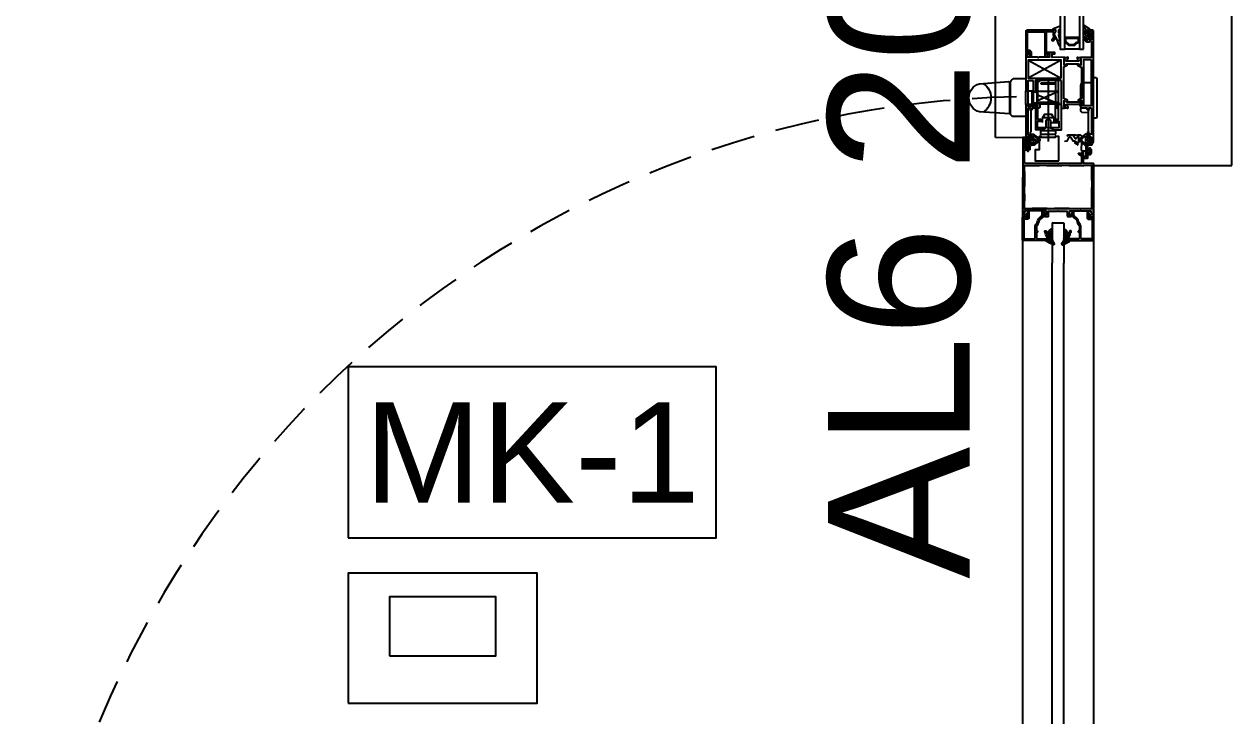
# Model space of a CAD drawing. Header units: inches. Extents: x 21 to 32698, y 13 to 3712.
# Drawn here: x 5664.6 to 5766.8, y 1693.4 to 1752 of the extents above; entities that cross this region are included whole.
import ezdxf
from ezdxf.enums import TextEntityAlignment as Align

# ---------------------------------------------------------------- set-up
doc = ezdxf.new("R2010")
doc.units = ezdxf.units.IN
doc.header["$MEASUREMENT"] = 0
doc.linetypes.add('( Hidden )', pattern=[0.375, 0.25, -0.125])
doc.linetypes.add('DASHED2', pattern=[0.375, 0.25, -0.125])
doc.layers.add('MEK-ELK-ETIKET', color=7, linetype='Continuous')
doc.layers.add('MEK-ELK-KLIMA', color=150, linetype='Continuous')
for name, color, linetype, lineweight in [('Z_MİM_-KM-DOOR', 8, 'Continuous', 25), ('Z_MİM_-KM-DOOR-FRAM', 8, 'Continuous', 25), ('Z_MİM_-KM-GLAZ', 8, 'Continuous', 25), ('Z_MİM_-KM-GLAZ-CWMG-1', 8, 'Continuous', 25), ('Z_MİM_-KM-GLAZ-IDEN', 8, 'Continuous', 25), ('Z_MİM_-KM-Gor-05', 8, 'Continuous', 25), ('Z_MİM_doğrama camı', 8, 'Continuous', 25), ('Z_MİM_KÖŞE TAKOZU', 8, 'Continuous', 25), ('Z_MİM_olculendırme', 8, 'Continuous', 25), ('Z_MİM_profiller', 8, 'Continuous', 25)]:
    doc.layers.add(name, color=color, linetype=linetype, lineweight=lineweight)
doc.styles.add('MEK_ELK', font='arial.ttf')
doc.styles.add('STYLE1', font='arial.ttf', dxfattribs={"height": 1})
pattern_1 = [(45, (-287.98492, -398.26825), (-0.1122532, 0.1122532), []), (135, (-287.98492, -398.26825), (-0.1122532, -0.1122532), [])]

# ---------------------------------------------------------------- blocks, each defined once
blk = doc.blocks.new('A$Cdf840522')
h = blk.add_hatch()
h.set_pattern_fill('ANSI37', color=256, scale=0.05)
h.set_pattern_definition(pattern_1)
edge = h.paths.add_edge_path(flags=16)
edge.add_arc((79.67, 17.24), 0.025, 180, 270, ccw=False)
edge.add_line((79.64, 17.24), (79.64, 17.34))
edge.add_arc((79.67, 17.34), 0.025, 90, 180, ccw=False)
edge.add_line((79.67, 17.36), (79.85, 17.36))
edge.add_arc((79.85, 17.34), 0.025, 0, 90, ccw=False)
edge.add_line((79.87, 17.34), (79.87, 17.24))
edge.add_arc((79.85, 17.24), 0.025, 270, 360, ccw=False)
edge.add_line((79.85, 17.21), (79.67, 17.21))
edge = h.paths.add_edge_path()
edge.add_arc((79.47, 17.24), 0.035, 270, 360)
edge.add_line((79.51, 17.24), (79.51, 17.32))
edge.add_arc((79.49, 17.32), 0.015, 0, 42.1692)
edge.add_line((79.5, 17.33), (79.46, 17.38))
edge.add_arc((79.49, 17.4), 0.04, 117.0437, 223.6131, ccw=False)
edge.add_line((79.47, 17.44), (79.56, 17.48))
edge.add_arc((79.64, 17.33), 0.175, 90, 117.0437, ccw=False)
edge.add_line((79.64, 17.5), (79.87, 17.5))
edge.add_arc((79.87, 17.33), 0.175, 62.9563, 90, ccw=False)
edge.add_line((79.95, 17.48), (80.04, 17.44))
edge.add_arc((80.02, 17.4), 0.04, -43.6131, 62.9563, ccw=False)
edge.add_line((80.05, 17.38), (80.01, 17.33))
edge.add_arc((80.02, 17.32), 0.015, 137.8308, 180)
edge.add_line((80.01, 17.32), (80.01, 17.24))
edge.add_arc((80.04, 17.24), 0.035, 180, 270)
edge.add_line((80.04, 17.21), (80.32, 17.21))
edge.add_arc((80.32, 17.17), 0.04, 0, 90, ccw=False)
edge.add_line((80.36, 17.17), (80.36, 17.02))
edge.add_arc((80.31, 17.02), 0.05, 319.9652, 360, ccw=False)
edge.add_line((80.35, 16.99), (79.98, 16.46))
edge.add_arc((79.95, 16.48), 0.04, 146.9957, 319.9652, ccw=False)
edge.add_line((79.91, 16.51), (80.23, 17.01))
edge.add_arc((80.18, 17.04), 0.06, 326.9957, 506.1456)
edge.add_line((80.13, 17.08), (79.29, 17.08))
edge.add_arc((79.29, 17.12), 0.04, 180, 270, ccw=False)
edge.add_line((79.25, 17.12), (79.25, 17.17))
edge.add_arc((79.29, 17.17), 0.04, 90, 180, ccw=False)
edge.add_line((79.29, 17.21), (79.47, 17.21))
h = blk.add_hatch()
h.set_pattern_fill('ANSI37', color=256, scale=0.05)
h.set_pattern_definition(pattern_1)
edge = h.paths.add_edge_path()
edge.add_arc((72.04, 14.93), 0.622, 32.3089, 106.5549, ccw=False)
edge.add_arc((72.53, 15.24), 0.04, -111.4879, 32.3089, ccw=False)
edge.add_arc((72.06, 14.04), 1.25, 68.5121, 128.2661)
edge.add_arc((71.25, 15.06), 0.05, 159.1181, 308.2661, ccw=False)
edge.add_arc((75.14, 13.58), 4.21, 149.8684, 159.1181, ccw=False)
edge.add_arc((71.53, 15.67), 0.04, 0, 149.8684, ccw=False)
edge.add_line((71.57, 15.67), (71.57, 15.53))
edge.add_arc((71.6, 15.53), 0.03, 180, 270)
edge.add_line((71.6, 15.5), (71.75, 15.5))
edge.add_arc((71.75, 15.65), 0.15, 270, 284.8427)
edge.add_line((71.79, 15.5), (71.86, 15.52))
h = blk.add_hatch()
h.set_pattern_fill('ANSI37', color=256, scale=0.05)
h.set_pattern_definition(pattern_1)
edge = h.paths.add_edge_path()
edge.add_arc((72.04, 14.49), 0.622, 253.4451, 327.6911)
edge.add_arc((72.53, 14.18), 0.04, 327.6911, 471.4879)
edge.add_arc((72.06, 15.38), 1.25, 231.7339, 291.4879, ccw=False)
edge.add_arc((71.25, 14.36), 0.05, 51.7339, 200.8819)
edge.add_arc((75.14, 15.84), 4.21, 200.8819, 210.1316)
edge.add_arc((71.53, 13.75), 0.04, 210.1316, 360)
edge.add_line((71.57, 13.75), (71.57, 13.89))
edge.add_arc((71.6, 13.89), 0.03, 90, 180, ccw=False)
edge.add_line((71.6, 13.92), (71.75, 13.92))
edge.add_arc((71.75, 13.77), 0.15, 75.1573, 90, ccw=False)
edge.add_line((71.79, 13.91), (71.86, 13.89))
h = blk.add_hatch()
h.set_pattern_fill('ANSI37', color=256, scale=0.05)
h.set_pattern_definition(pattern_1)
edge = h.paths.add_edge_path(flags=16)
edge.add_arc((79.2, 12.18), 0.025, 0, 90, ccw=False)
edge.add_line((79.23, 12.18), (79.23, 12.08))
edge.add_arc((79.2, 12.08), 0.025, 270, 360, ccw=False)
edge.add_line((79.2, 12.05), (79.02, 12.05))
edge.add_arc((79.02, 12.08), 0.025, 180, 270, ccw=False)
edge.add_line((79, 12.08), (79, 12.18))
edge.add_arc((79.02, 12.18), 0.025, 90, 180, ccw=False)
edge.add_line((79.02, 12.2), (79.2, 12.2))
edge = h.paths.add_edge_path()
edge.add_arc((79.4, 12.17), 0.035, 90, 180)
edge.add_line((79.36, 12.17), (79.36, 12.09))
edge.add_arc((79.38, 12.09), 0.015, 180, 222.1692)
edge.add_line((79.37, 12.08), (79.41, 12.04))
edge.add_arc((79.38, 12.01), 0.04, -62.9563, 43.6131, ccw=False)
edge.add_line((79.39, 11.98), (79.31, 11.93))
edge.add_arc((79.23, 12.09), 0.175, 270, 297.0437, ccw=False)
edge.add_line((79.23, 11.91), (79, 11.91))
edge.add_arc((79, 12.09), 0.175, 242.9563, 270, ccw=False)
edge.add_line((78.92, 11.93), (78.83, 11.98))
edge.add_arc((78.85, 12.01), 0.04, 136.3869, 242.9563, ccw=False)
edge.add_line((78.82, 12.04), (78.86, 12.08))
edge.add_arc((78.85, 12.09), 0.015, 317.8308, 360)
edge.add_line((78.86, 12.09), (78.86, 12.17))
edge.add_arc((78.83, 12.17), 0.035, 0, 90)
edge.add_line((78.83, 12.21), (78.55, 12.21))
edge.add_arc((78.55, 12.25), 0.04, 180, 270, ccw=False)
edge.add_line((78.51, 12.25), (78.51, 12.39))
edge.add_arc((78.56, 12.39), 0.05, 139.9652, 180, ccw=False)
edge.add_line((78.52, 12.43), (78.89, 12.96))
edge.add_arc((78.92, 12.93), 0.04, -33.0043, 139.9652, ccw=False)
edge.add_line((78.96, 12.91), (78.64, 12.41))
edge.add_arc((78.69, 12.37), 0.06, 146.9957, 326.1456)
edge.add_line((78.74, 12.34), (79.58, 12.34))
edge.add_arc((79.58, 12.3), 0.04, 0, 90, ccw=False)
edge.add_line((79.62, 12.3), (79.62, 12.25))
edge.add_arc((79.58, 12.25), 0.04, 270, 360, ccw=False)
edge.add_line((79.58, 12.21), (79.4, 12.21))
at = {"layer": 'Z_MİM_profiller', "ltscale": 0.5}
h = blk.add_hatch(color=256, dxfattribs=at)
edge = h.paths.add_edge_path()
edge.add_line((72.38, 16.5), (72.38, 16.46))
edge.add_arc((72.35, 16.46), 0.03, 270, 360, ccw=False)
edge.add_line((72.35, 16.43), (72.31, 16.43))
edge.add_arc((72.31, 16.46), 0.03, 180, 270, ccw=False)
edge.add_line((72.28, 16.46), (72.28, 16.48))
edge.add_arc((72.23, 16.48), 0.05, 0, 90)
edge.add_line((72.23, 16.53), (71.8, 16.53))
edge.add_arc((71.8, 16.43), 0.1, 90, 180)
edge.add_line((71.7, 16.43), (71.7, 15.68))
edge.add_arc((71.75, 15.68), 0.05, 180, 270)
edge.add_line((71.75, 15.63), (71.8, 15.63))
edge.add_arc((71.8, 15.7), 0.07, 270, 299.0791)
edge.add_arc((72.38, 14.66), 1.12, 96.4908, 119.0791, ccw=False)
edge.add_arc((72.25, 15.8), 0.03, 276.3438, 357.1032)
edge.add_arc((72.31, 15.8), 0.03, 90, 177.1033, ccw=False)
edge.add_line((72.31, 15.83), (72.35, 15.83))
edge.add_arc((72.35, 15.8), 0.03, 0, 90, ccw=False)
edge.add_line((72.38, 15.8), (72.38, 15.71))
edge.add_arc((72.33, 15.71), 0.05, 272.7294, 360, ccw=False)
edge.add_arc((72.38, 14.66), 1, 92.7294, 118.955)
edge.add_arc((71.8, 15.71), 0.2, 270, 298.955, ccw=False)
edge.add_line((71.8, 15.51), (71.61, 15.51))
edge.add_arc((71.61, 15.54), 0.03, 180, 270, ccw=False)
edge.add_line((71.58, 15.54), (71.58, 17.68))
edge.add_arc((71.61, 17.68), 0.03, 90, 180, ccw=False)
edge.add_line((71.61, 17.71), (73.53, 17.71))
edge.add_arc((73.53, 17.68), 0.03, 0, 90, ccw=False)
edge.add_line((73.56, 17.68), (73.56, 17.62))
edge.add_arc((73.53, 17.62), 0.03, 270, 360, ccw=False)
edge.add_line((73.53, 17.59), (73.51, 17.59))
edge.add_line((73.51, 17.59), (73.51, 17.29))
edge.add_line((73.51, 17.29), (73.78, 17.29))
edge.add_line((73.78, 17.29), (73.8, 17.32))
edge.add_arc((73.83, 17.31), 0.03, 60, 150, ccw=False)
edge.add_line((73.84, 17.33), (74.01, 17.24))
edge.add_arc((74, 17.2), 0.0361, -90, 60, ccw=False)
edge.add_line((74, 17.17), (73.49, 17.17))
edge.add_arc((73.49, 17.27), 0.1, 180, 270, ccw=False)
edge.add_line((73.39, 17.27), (73.39, 17.54))
edge.add_arc((73.34, 17.54), 0.05, 0, 90)
edge.add_line((73.34, 17.59), (71.75, 17.59))
edge.add_arc((71.75, 17.54), 0.05, 90, 180)
edge.add_line((71.7, 17.54), (71.7, 16.75))
edge.add_arc((71.8, 16.75), 0.1, 180, 270)
edge.add_line((71.8, 16.65), (72.72, 16.65))
edge.add_arc((72.72, 16.33), 0.32, 50.9416, 90, ccw=False)
edge.add_arc((73.42, 17.2), 0.8, 230.9416, 259.6787)
edge.add_arc((73.22, 16.1), 0.32, 35, 79.6787, ccw=False)
edge.add_line((73.48, 16.28), (73.59, 16.13))
edge.add_arc((73.74, 16.23), 0.18, 215, 270)
edge.add_line((73.74, 16.05), (74.02, 16.05))
edge.add_arc((74.02, 15.99), 0.0546, -60, 90, ccw=False)
edge.add_line((74.04, 15.95), (73.85, 15.83))
edge.add_arc((73.83, 15.86), 0.03, 180, 300, ccw=False)
edge.add_line((73.8, 15.86), (73.8, 15.93))
edge.add_line((73.8, 15.93), (73.74, 15.93))
edge.add_arc((73.74, 16.23), 0.3, 215, 270, ccw=False)
edge.add_line((73.49, 16.06), (73.39, 16.21))
edge.add_arc((73.23, 16.1), 0.2, 35, 79.6787)
edge.add_arc((73.43, 17.2), 0.92, 230.9416, 259.6787, ccw=False)
edge.add_arc((72.72, 16.33), 0.201, 50.9677, 91.4141)
edge.add_line((72.72, 16.53), (72.41, 16.53))
edge.add_arc((72.41, 16.5), 0.03, 90, 180)
at = {"layer": 'Z_MİM_profiller'}
h = blk.add_hatch(color=256, dxfattribs=at)
h.paths.add_polyline_path([(77.92, 11.86), (74.24, 11.87), (74.26, 17.55), (77.94, 17.54)], flags=16)
edge = h.paths.add_edge_path()
edge.add_arc((73.77, 15.85), 0.03, 279.3777, 359.795)
edge.add_line((73.8, 15.85), (73.8, 15.89))
edge.add_arc((73.77, 15.89), 0.03, 359.7836, 449.7836)
edge.add_line((73.77, 15.92), (73.75, 15.92))
edge.add_arc((73.75, 15.77), 0.15, 89.7836, 179.7836)
edge.add_line((73.6, 15.77), (73.59, 15.55))
edge.add_arc((73.62, 15.55), 0.03, 179.7836, 269.7836)
edge.add_line((73.62, 15.52), (74.03, 15.52))
edge.add_arc((74.03, 15.49), 0.03, 0.6021, 89.7836, ccw=False)
edge.add_line((74.06, 15.49), (74.06, 14.76))
edge.add_arc((74.09, 14.76), 0.03, 179.7836, 224.7836)
edge.add_line((74.07, 14.74), (74.09, 14.72))
edge.add_line((74.09, 14.72), (74.07, 14.69))
edge.add_arc((74.09, 14.67), 0.03, 134.7836, 179.7836)
edge.add_line((74.06, 14.67), (74.05, 13.94))
edge.add_arc((74.02, 13.95), 0.03, 269.7836, 358.9651, ccw=False)
edge.add_line((74.02, 13.92), (73.62, 13.92))
edge.add_arc((73.62, 13.89), 0.03, 89.7836, 179.7836)
edge.add_line((73.59, 13.89), (73.59, 13.67))
edge.add_arc((73.74, 13.67), 0.15, 179.7836, 269.7836)
edge.add_line((73.74, 13.52), (73.76, 13.52))
edge.add_arc((73.76, 13.55), 0.03, 269.7836, 359.7836)
edge.add_line((73.79, 13.55), (73.79, 13.59))
edge.add_arc((73.76, 13.59), 0.03, 359.771, 440.1922)
edge.add_arc((73.77, 13.65), 0.03, 179.7836, 260.1895, ccw=False)
edge.add_line((73.74, 13.65), (73.74, 13.74))
edge.add_arc((73.77, 13.74), 0.03, 89.7836, 179.7836, ccw=False)
edge.add_line((73.77, 13.77), (73.88, 13.77))
edge.add_arc((73.88, 13.74), 0.03, 9.3777, 89.7836, ccw=False)
edge.add_arc((73.94, 13.75), 0.03, 189.3749, 269.7848)
edge.add_line((73.94, 13.72), (74.06, 13.72))
edge.add_arc((74.06, 13.69), 0.03, -0.2278, 89.7836, ccw=False)
edge.add_line((74.09, 13.69), (74.08, 12.86))
edge.add_arc((74.11, 12.86), 0.03, 179.7836, 224.7836)
edge.add_line((74.09, 12.84), (74.11, 12.81))
edge.add_line((74.11, 12.81), (74.09, 12.79))
edge.add_arc((74.11, 12.77), 0.03, 134.7836, 179.7836)
edge.add_line((74.08, 12.77), (74.08, 11.95))
edge.add_arc((74.05, 11.95), 0.03, 269.7836, 359.7836, ccw=False)
edge.add_line((74.05, 11.92), (73.93, 11.92))
edge.add_arc((73.93, 11.89), 0.03, 89.7824, 170.1922)
edge.add_arc((73.87, 11.9), 0.03, 269.7836, 350.1895, ccw=False)
edge.add_line((73.87, 11.87), (73.76, 11.87))
edge.add_arc((73.76, 11.9), 0.03, 179.7836, 269.7836, ccw=False)
edge.add_line((73.73, 11.9), (73.73, 11.99))
edge.add_arc((73.76, 11.99), 0.03, 99.3749, 179.7848, ccw=False)
edge.add_arc((73.75, 12.05), 0.03, 279.3777, 359.795)
edge.add_line((73.78, 12.05), (73.78, 12.09))
edge.add_arc((73.75, 12.09), 0.03, 359.7836, 449.7836)
edge.add_line((73.75, 12.12), (73.73, 12.12))
edge.add_arc((73.73, 11.97), 0.15, 89.7836, 179.7836)
edge.add_line((73.58, 11.97), (73.58, 11.75))
edge.add_arc((73.61, 11.75), 0.03, 179.7836, 269.7836)
edge.add_line((73.61, 11.72), (78.08, 11.7))
edge.add_arc((78.08, 11.73), 0.025, 269.7836, 382.4035)
edge.add_line((78.1, 11.73), (78.08, 11.78))
edge.add_line((78.08, 11.78), (78.08, 12.5))
edge.add_arc((78.13, 12.5), 0.05, 89.7836, 179.7836, ccw=False)
edge.add_line((78.13, 12.55), (79.05, 12.55))
edge.add_arc((79.05, 12.58), 0.03, 269.7836, 359.7836)
edge.add_line((79.08, 12.58), (79.08, 12.68))
edge.add_arc((79.05, 12.68), 0.03, 359.7836, 449.7836)
edge.add_line((79.05, 12.71), (78.08, 12.71))
edge.add_line((78.08, 12.71), (78.09, 14.67))
edge.add_line((78.09, 14.67), (78.06, 14.7))
edge.add_line((78.06, 14.7), (78.09, 14.73))
edge.add_line((78.09, 14.73), (78.1, 17.44))
edge.add_arc((78.2, 17.44), 0.1, 89.7836, 179.7836, ccw=False)
edge.add_line((78.2, 17.54), (79.22, 17.54))
edge.add_arc((79.22, 17.51), 0.03, -0.2164, 89.7836, ccw=False)
edge.add_line((79.25, 17.51), (79.25, 17.33))
edge.add_arc((79.22, 17.33), 0.03, 269.7836, 359.7836, ccw=False)
edge.add_line((79.22, 17.3), (79.15, 17.3))
edge.add_arc((79.15, 17.27), 0.03, 89.7836, 179.7836)
edge.add_line((79.12, 17.27), (79.12, 17.25))
edge.add_arc((79.17, 17.25), 0.05, 179.7836, 269.7836)
edge.add_line((79.17, 17.2), (79.48, 17.19))
edge.add_arc((79.48, 17.26), 0.07, 269.7836, 359.7836)
edge.add_arc((79.52, 17.26), 0.03, 359.7836, 449.7836)
edge.add_line((79.52, 17.29), (79.44, 17.29))
edge.add_arc((79.44, 17.34), 0.05, 179.7836, 269.7836, ccw=False)
edge.add_line((79.39, 17.35), (79.39, 17.5))
edge.add_arc((79.44, 17.49), 0.05, 89.7836, 179.7836, ccw=False)
edge.add_line((79.44, 17.54), (80.11, 17.54))
edge.add_arc((80.11, 17.49), 0.05, -0.2164, 89.7836, ccw=False)
edge.add_line((80.16, 17.49), (80.16, 17.34))
edge.add_arc((80.11, 17.34), 0.05, 269.7836, 359.7836, ccw=False)
edge.add_line((80.11, 17.29), (80.03, 17.29))
edge.add_arc((80.03, 17.26), 0.03, 89.7836, 179.7836)
edge.add_arc((80.07, 17.26), 0.07, 179.7836, 269.7836)
edge.add_line((80.07, 17.19), (80.27, 17.19))
edge.add_arc((80.27, 17.22), 0.03, 269.7836, 359.7836)
edge.add_line((80.3, 17.22), (80.3, 17.66))
edge.add_arc((80.27, 17.66), 0.03, 359.7836, 449.7836)
edge.add_line((80.27, 17.69), (73.63, 17.72))
edge.add_arc((73.63, 17.69), 0.03, 89.7836, 179.7836)
edge.add_line((73.6, 17.69), (73.6, 17.47))
edge.add_arc((73.75, 17.47), 0.15, 179.7836, 269.7836)
edge.add_line((73.75, 17.32), (73.77, 17.32))
edge.add_arc((73.77, 17.35), 0.03, 269.7836, 359.7836)
edge.add_line((73.8, 17.35), (73.8, 17.39))
edge.add_arc((73.77, 17.39), 0.03, 359.771, 440.1922)
edge.add_arc((73.78, 17.45), 0.03, 179.7836, 260.1895, ccw=False)
edge.add_line((73.75, 17.45), (73.75, 17.54))
edge.add_arc((73.78, 17.54), 0.03, 89.7836, 179.7836, ccw=False)
edge.add_line((73.78, 17.57), (73.89, 17.57))
edge.add_arc((73.89, 17.54), 0.03, 9.3749, 89.7848, ccw=False)
edge.add_arc((73.95, 17.55), 0.03, 189.3777, 269.7836)
edge.add_line((73.95, 17.52), (74.07, 17.52))
edge.add_arc((74.07, 17.49), 0.03, -0.2164, 89.7836, ccw=False)
edge.add_line((74.1, 17.49), (74.1, 16.66))
edge.add_arc((74.13, 16.66), 0.03, 179.7836, 224.7836)
edge.add_line((74.11, 16.64), (74.13, 16.61))
edge.add_line((74.13, 16.61), (74.11, 16.59))
edge.add_arc((74.13, 16.57), 0.03, 134.7836, 179.7836)
edge.add_line((74.1, 16.57), (74.1, 15.75))
edge.add_arc((74.07, 15.75), 0.03, 269.7836, 359.795, ccw=False)
edge.add_line((74.07, 15.72), (73.94, 15.72))
edge.add_arc((73.94, 15.69), 0.03, 89.7824, 170.1922)
edge.add_arc((73.89, 15.7), 0.03, 269.7836, 350.1895, ccw=False)
edge.add_line((73.89, 15.67), (73.78, 15.67))
edge.add_arc((73.78, 15.7), 0.03, 179.7836, 269.7836, ccw=False)
edge.add_line((73.75, 15.7), (73.75, 15.79))
edge.add_arc((73.78, 15.79), 0.03, 99.3749, 179.7848, ccw=False)
at = {"layer": 'Z_MİM_profiller', "ltscale": 0.5}
h = blk.add_hatch(color=256, dxfattribs=at)
edge = h.paths.add_edge_path()
edge.add_line((72.38, 12.92), (72.38, 12.96))
edge.add_arc((72.35, 12.96), 0.03, 0, 90)
edge.add_line((72.35, 12.99), (72.31, 12.99))
edge.add_arc((72.31, 12.96), 0.03, 90, 180)
edge.add_line((72.28, 12.96), (72.28, 12.94))
edge.add_arc((72.23, 12.94), 0.05, 270, 360, ccw=False)
edge.add_line((72.23, 12.89), (71.8, 12.89))
edge.add_arc((71.8, 12.99), 0.1, 180, 270, ccw=False)
edge.add_line((71.7, 12.99), (71.7, 13.74))
edge.add_arc((71.75, 13.74), 0.05, 90, 180, ccw=False)
edge.add_line((71.75, 13.79), (71.8, 13.79))
edge.add_arc((71.8, 13.72), 0.07, 60.9209, 90, ccw=False)
edge.add_arc((72.38, 14.76), 1.12, 240.9209, 263.5092)
edge.add_arc((72.25, 13.62), 0.03, 2.8968, 83.6562, ccw=False)
edge.add_arc((72.31, 13.62), 0.03, 182.8967, 270)
edge.add_line((72.31, 13.59), (72.35, 13.59))
edge.add_arc((72.35, 13.62), 0.03, 270, 360)
edge.add_line((72.38, 13.62), (72.38, 13.71))
edge.add_arc((72.33, 13.71), 0.05, 0, 87.2706)
edge.add_arc((72.38, 14.76), 1, 241.045, 267.2706, ccw=False)
edge.add_arc((71.8, 13.71), 0.2, 61.045, 90)
edge.add_line((71.8, 13.91), (71.61, 13.91))
edge.add_arc((71.61, 13.88), 0.03, 90, 180)
edge.add_line((71.58, 13.88), (71.58, 11.74))
edge.add_arc((71.61, 11.74), 0.03, 180, 270)
edge.add_line((71.61, 11.71), (73.53, 11.71))
edge.add_arc((73.53, 11.74), 0.03, 270, 360)
edge.add_line((73.56, 11.74), (73.56, 11.8))
edge.add_arc((73.53, 11.8), 0.03, 0, 90)
edge.add_line((73.53, 11.83), (73.51, 11.83))
edge.add_line((73.51, 11.83), (73.51, 12.13))
edge.add_line((73.51, 12.13), (73.78, 12.13))
edge.add_line((73.78, 12.13), (73.8, 12.09))
edge.add_arc((73.83, 12.11), 0.03, 210, 300)
edge.add_line((73.84, 12.08), (74.01, 12.18))
edge.add_arc((74, 12.21), 0.0361, 300, 450)
edge.add_line((74, 12.25), (73.49, 12.25))
edge.add_arc((73.49, 12.15), 0.1, 90, 180)
edge.add_line((73.39, 12.15), (73.39, 11.88))
edge.add_arc((73.34, 11.88), 0.05, 270, 360, ccw=False)
edge.add_line((73.34, 11.83), (71.75, 11.83))
edge.add_arc((71.75, 11.88), 0.05, 180, 270, ccw=False)
edge.add_line((71.7, 11.88), (71.7, 12.67))
edge.add_arc((71.8, 12.67), 0.1, 90, 180, ccw=False)
edge.add_line((71.8, 12.77), (72.72, 12.77))
edge.add_arc((72.72, 13.09), 0.32, 270, 309.0584)
edge.add_arc((73.42, 12.22), 0.8, 100.3213, 129.0584, ccw=False)
edge.add_arc((73.22, 13.32), 0.32, 280.3213, 325)
edge.add_line((73.48, 13.14), (73.59, 13.29))
edge.add_arc((73.74, 13.19), 0.18, 90, 145, ccw=False)
edge.add_line((73.74, 13.37), (74.02, 13.37))
edge.add_arc((74.02, 13.42), 0.0546, 270, 420)
edge.add_line((74.04, 13.47), (73.85, 13.58))
edge.add_arc((73.83, 13.56), 0.03, 60, 180)
edge.add_line((73.8, 13.56), (73.8, 13.49))
edge.add_line((73.8, 13.49), (73.74, 13.49))
edge.add_arc((73.74, 13.19), 0.3, 90, 145)
edge.add_line((73.49, 13.36), (73.39, 13.21))
edge.add_arc((73.23, 13.32), 0.2, 280.3213, 325, ccw=False)
edge.add_arc((73.43, 12.22), 0.92, 100.3213, 129.0584)
edge.add_arc((72.72, 13.09), 0.201, 268.5859, 309.0323, ccw=False)
edge.add_line((72.72, 12.89), (72.41, 12.89))
edge.add_arc((72.41, 12.92), 0.03, 180, 270, ccw=False)
for p, q in [((75.85, 17.71), (10.98, 17.71)), ((71.61, 17.71), (14.4, 17.71)), ((78.09, 11.71), (10.98, 11.71)), ((71.61, 11.71), (14.4, 11.71))]:
    blk.add_line(p, q)
for points in [[(79.47, 17.21, 0.414214), (79.51, 17.24), (79.51, 17.32, 0.186103), (79.5, 17.33), (79.46, 17.38, -0.501687), (79.47, 17.44), (79.56, 17.48, -0.118551), (79.64, 17.5), (79.87, 17.5, -0.118551), (79.95, 17.48), (80.04, 17.44, -0.501687), (80.05, 17.38), (80.01, 17.33, 0.186103), (80.01, 17.32), (80.01, 17.24, 0.414214), (80.04, 17.21), (80.32, 17.21, -0.414214), (80.36, 17.17), (80.36, 17.02, -0.176484), (80.35, 16.99), (79.98, 16.46, -0.940455), (79.91, 16.51), (80.23, 17.01, 0.992608), (80.13, 17.08), (79.29, 17.08, -0.414214), (79.25, 17.12), (79.25, 17.17, -0.414214), (79.29, 17.21)], [(79.67, 17.21, -0.414214), (79.64, 17.24), (79.64, 17.34, -0.414214), (79.67, 17.36), (79.85, 17.36, -0.414214), (79.87, 17.34), (79.87, 17.24, -0.414214), (79.85, 17.21)], [(79.4, 12.21, 0.414214), (79.36, 12.17), (79.36, 12.09, 0.186103), (79.37, 12.08), (79.41, 12.04, -0.501687), (79.39, 11.98), (79.31, 11.93, -0.118551), (79.23, 11.91), (79, 11.91, -0.118551), (78.92, 11.93), (78.83, 11.98, -0.501687), (78.82, 12.04), (78.86, 12.08, 0.186103), (78.86, 12.09), (78.86, 12.17, 0.414214), (78.83, 12.21), (78.55, 12.21, -0.414214), (78.51, 12.25), (78.51, 12.39, -0.176484), (78.52, 12.43), (78.89, 12.96, -0.940455), (78.96, 12.91), (78.64, 12.41, 0.992608), (78.74, 12.34), (79.58, 12.34, -0.414214), (79.62, 12.3), (79.62, 12.25, -0.414214), (79.58, 12.21)], [(79.2, 12.2, -0.414214), (79.23, 12.18), (79.23, 12.08, -0.414214), (79.2, 12.05), (79.02, 12.05, -0.414214), (79, 12.08), (79, 12.18, -0.414214), (79.02, 12.2)]]:
    blk.add_lwpolyline(points, format="xyb", close=True)
for points in [[(71.86, 15.52, -0.335789), (72.57, 15.26, -0.725189), (72.52, 15.2, 0.266799), (71.28, 15.02, -0.761438), (71.21, 15.08, -0.040381), (71.5, 15.69, -0.766415), (71.57, 15.67), (71.57, 15.53, 0.414214), (71.6, 15.5), (71.75, 15.5, 0.064854), (71.79, 15.5), (71.86, 15.52)], [(71.86, 13.89, 0.335789), (72.57, 14.16, 0.725189), (72.52, 14.22, -0.266799), (71.28, 14.4, 0.761438), (71.21, 14.34, 0.040381), (71.5, 13.73, 0.766415), (71.57, 13.75), (71.57, 13.89, -0.414214), (71.6, 13.92), (71.75, 13.92, -0.064854), (71.79, 13.91), (71.86, 13.89)]]:
    blk.add_lwpolyline(points, format="xyb")
at = {"layer": 'Z_MİM_-KM-DOOR-FRAM', "linetype": '( Hidden )', "ltscale": 15}
blk.add_arc((-2.12, 16.5, 0), 85.87, 1.1523, 86.0971, dxfattribs=at)
at = {"layer": 'Z_MİM_-KM-GLAZ'}
for points in [[(87.77, 14.14), (136.2, 14.14), (136.2, 14.52), (87.77, 14.52)], [(87.76, 12.55), (136.2, 12.55), (136.2, 12.9), (87.76, 12.9)]]:
    blk.add_lwpolyline(points, close=True, dxfattribs=at)
at = {"layer": 'Z_MİM_-KM-GLAZ-CWMG-1'}
for points in [[(84.99, 18.82), (82.29, 18.82), (82.45, 21.36, -0.748461), (84.84, 21.36), (85.04, 18.9), (84.99, 18.82)], [(84.87, 21.04, -0.5426), (82.43, 21.04)], [(82.06, 17.43), (82.06, 18.46, -0.315984), (82.24, 18.72), (85.02, 18.72, -0.264071), (85.27, 18.44), (85.27, 17.43)], [(83.08, 17.43), (79.91, 17.43, 0.23965), (79.63, 17.23), (79.63, 16.95), (79.86, 16.95), (79.91, 17), (79.91, 17.06), (79.73, 17.06), (79.73, 17.19), (79.8, 17.19), (79.84, 17.3), (80.37, 17.3), (80.37, 17.18), (80.43, 17.18), (80.43, 17.07), (80.29, 17.07), (80.29, 16.93), (80.56, 16.93), (80.58, 16.81), (80.16, 16.26), (80.04, 16.26), (79.64, 16.74), (79.64, 16.9), (79.69, 16.95)], [(80.42, 16.75), (80.13, 16.37, -0.573285), (80.08, 16.37), (79.77, 16.73, -0.422658), (79.77, 16.79), (80.39, 16.79, -0.440827), (80.42, 16.75)], [(83.1, 14.93), (83.1, 16.24), (82.82, 16.24, -0.441014), (82.82, 16.43)], [(85.1, 16.15, 0.342095), (84.88, 16.43)], [(84.8, 14.91), (84.8, 16.11, -0.837615), (84.91, 16.11), (84.91, 14.91)], [(81.83, 14.93), (83.11, 14.93), (83.11, 14.85), (82.83, 14.85, 0.592649), (82.83, 14.66)], [(88.74, 14.9), (88.11, 14.63, 0.130295), (88.05, 14.52)], [(88.77, 12.94), (88.31, 12.94, 0.239105), (88.07, 13.3), (88.07, 13.78, 0.153515), (88.32, 14.12), (88.77, 14.12), (88.77, 12.94)], [(78.83, 11.98), (78.83, 12.19, -0.183293), (78.91, 12.27), (79.14, 12.27), (79.14, 12.64, -0.312847), (79.25, 12.72), (79.88, 12.7)], [(82.56, 12.16), (82.65, 12.23), (82.78, 12.23), (82.78, 12.81), (82.58, 12.81, 0.202031), (82.42, 12.68), (82.41, 12.16)], [(84.91, 12.53, 0.397084), (84.69, 12.81), (83.57, 12.8)], [(85.36, 11.73), (85.36, 11.49, -0.468895), (85.28, 11.43), (82.01, 11.43, -0.340464), (81.92, 11.5), (81.92, 11.73)]]:
    blk.add_lwpolyline(points, format="xyb", dxfattribs=at)
for points in [[(84.65, 18.72), (84.65, 18.82)], [(86.74, 13.91), (86.74, 13.91), (86.93, 13.91), (86.98, 13.86), (87.05, 13.86), (87.09, 13.92), (87.03, 13.95), (87.03, 14.15), (87.09, 14.18), (87.07, 15.19), (87.36, 15.2), (87.36, 14.97), (87.48, 14.97), (87.48, 15.6), (87.41, 15.67), (89.25, 15.67), (89.25, 15.12), (88.99, 15.12), (88.77, 15.05), (88.54, 15.22), (88.46, 15.11), (88.74, 14.9), (89, 15.01), (89.13, 15.01), (89.28, 14.9), (89.38, 14.9), (89.38, 17.35), (89.31, 17.44), (87.59, 17.44), (87.51, 17.38), (87.51, 17.15), (87.43, 17.06), (87.37, 17.06), (87.3, 17.18), (87.13, 17.08), (87.13, 16.94), (87.47, 16.94), (87.64, 17.09), (87.64, 17.29), (89.22, 17.29), (89.22, 15.81), (87.11, 15.81), (87.11, 15.71), (87.29, 15.56), (87.35, 15.56), (87.35, 15.69), (87.39, 15.69), (87.39, 15.44), (87.08, 15.44), (87.08, 16.34), (87.02, 16.38), (87.09, 16.43), (87.09, 17.32), (87.38, 17.32), (87.38, 17.1), (87.42, 17.08), (87.49, 17.15), (87.49, 17.38), (87.45, 17.44), (84.23, 17.44), (84.23, 16.85), (84.1, 16.49), (83.24, 16.49), (83.08, 16.92), (83.08, 17.43), (84.23, 17.44)], [(80.02, 16.29), (79.25, 16.29), (79.25, 16.64), (78.32, 16.64), (78.32, 14.64)], [(80.19, 16.45), (80.01, 16.46)], [(83.17, 14.66), (83.17, 16.63), (82.77, 16.63), (82.77, 16.9), (82.66, 16.9), (82.58, 16.98), (82.58, 17.04), (82.75, 17.04), (82.75, 17.27), (80.53, 17.27), (80.53, 17.04), (80.75, 17.04), (80.81, 16.98), (82.58, 16.98)], [(80.95, 15.92), (80.95, 16.58), (83.03, 16.58), (83.11, 16.5), (83.11, 16.43)], [(83.11, 16.43), (81.84, 16.43), (81.84, 16.18), (81.63, 16.18), (81.63, 16.46), (81.13, 16.46), (81.13, 15.72), (81.73, 15.72), (81.87, 15.54), (81.72, 15.34), (81.54, 15.33)], [(85.12, 16.8), (82.91, 16.8), (82.91, 17.23), (85.11, 17.23), (85.11, 16.8)], [(84.23, 16.92), (83.08, 16.92)], [(83.93, 16.49), (83.17, 14.69)], [(85.1, 14.45), (85.1, 16.43), (83.28, 16.43), (83.28, 14.66), (85.1, 14.66)], [(84.19, 14.66), (83.36, 16.49)], [(85.1, 16.43), (85.1, 16.62), (84.14, 16.62)], [(84.19, 14.66), (84.19, 16.43)], [(86.84, 17.22), (85.32, 14.43)], [(86.84, 14.43), (85.32, 17.22)], [(78.31, 14.64), (80.36, 14.64), (80.36, 14.96), (80.28, 14.96), (80.28, 16.12), (80.36, 16.12), (80.36, 16.3), (80.18, 16.29)], [(85.2, 15.54), (79.94, 15.54)], [(80.92, 15.14), (80.85, 15.14), (80.85, 15.92), (80.97, 15.92), (81.13, 15.72)], [(82.77, 14.45), (80.92, 14.45), (80.92, 15.14), (80.99, 15.14), (81.09, 15.33), (81.14, 15.33), (81.14, 14.62), (81.54, 14.62), (81.54, 15.33), (81.14, 15.33)], [(81.09, 15.33), (81.13, 15.72)], [(81.83, 15.02), (81.89, 15.02), (82.24, 15.23), (82.24, 15.84), (81.9, 16.05), (81.55, 16.05)], [(81.95, 15.06), (81.95, 16.02)], [(81.54, 15.02), (81.83, 15.02), (81.83, 14.66), (83.1, 14.66), (83.1, 14.45)], [(81.54, 14.62), (81.65, 14.62), (81.65, 14.89), (81.83, 14.89)], [(85.1, 14.45), (82.77, 14.45), (82.77, 14.19), (82.81, 14.1), (82.81, 13.94), (82.75, 13.9), (82.81, 13.86), (82.89, 13.86), (82.93, 13.91), (83.11, 13.91)], [(83.28, 14.66), (83.1, 14.66)], [(85.1, 14.91), (83.28, 14.91)], [(88.73, 14.52), (88.64, 14.61), (88.49, 14.61), (88.49, 14.52)], [(89.09, 14.52), (88.94, 14.67), (88.76, 14.62), (88.89, 14.52)], [(89.24, 14.52), (89.11, 14.65), (89.41, 14.65), (89.51, 14.52)], [(89.71, 14.52), (89.46, 15.15), (89.38, 15.15)], [(79.63, 12.97), (79.81, 13.25), (79.99, 13.25), (79.86, 13.06), (79.86, 12.96), (80.35, 12.96), (80.35, 13.02), (80.19, 13.23), (80.44, 13.44), (80.51, 13.42), (80.51, 13.24), (80.48, 13.21), (80.48, 13.06), (80.52, 13.02), (80.52, 12.86), (80.41, 12.7), (80.32, 12.7)], [(79.99, 13.25), (79.99, 13.44), (80.33, 13.64), (80.33, 13.78), (79.98, 13.97), (79.95, 14.17)], [(80.41, 13.95), (80.51, 13.89), (80.51, 13.52), (80.44, 13.44)], [(83.05, 14.12), (83.05, 14.12), (82.91, 14.11), (82.91, 14.21), (83.01, 14.21)], [(83.29, 13.92), (83.4, 14.21), (83.01, 14.21), (83.11, 13.97), (83.11, 12.96), (83.03, 12.8)], [(83.29, 13.01), (83.29, 13.91), (83.45, 13.91), (83.6, 14.21), (86.27, 14.21), (86.41, 13.92), (86.53, 13.92)], [(88.41, 11.88), (87.06, 11.88), (87.06, 12.79), (87.03, 12.84), (87.03, 13.01), (87.09, 13.06), (87.06, 13.09), (87.03, 13.07), (87, 13.07), (87, 13.1), (86.92, 13.05), (86.74, 13.05), (86.74, 13.98), (86.83, 14.13), (86.91, 14.13), (86.94, 14.18), (86.94, 14.21), (86.44, 14.21), (86.53, 13.96), (86.53, 12.99), (86.43, 12.75), (86.93, 12.75), (86.93, 12.8), (86.83, 12.8), (86.74, 12.97), (86.74, 13.05)], [(87.76, 12.9), (87.77, 14.14)], [(89.34, 11.73), (79.93, 11.73), (79.65, 11.87), (79.65, 12.19), (79.87, 12.19), (79.91, 12.15), (79.91, 12.08), (79.77, 12.08), (79.77, 11.98), (79.84, 11.98), (79.89, 11.88), (80.29, 11.88), (80.29, 11.97), (80.36, 11.97), (80.42, 12.02), (80.42, 12.09), (80.28, 12.09), (80.28, 12.2), (80.52, 12.2), (80.59, 12.36), (80.17, 12.88), (80.04, 12.88), (79.63, 12.43), (79.63, 12.29), (79.76, 12.19)], [(80.44, 12.37), (79.75, 12.37), (80.09, 12.8), (80.44, 12.37)], [(80.17, 12.71), (80.02, 12.72)], [(86.53, 13.05), (86.4, 13.05), (86.2, 12.73), (83.61, 12.73), (83.45, 13.01), (83.29, 13.01), (83.41, 12.73), (82.91, 12.73), (82.91, 12.8), (83.38, 12.8)], [(84.91, 11.91), (82.96, 11.91), (82.96, 12.52), (84.91, 12.52)], [(83.57, 12.8), (83.38, 12.8)], [(86.88, 11.91), (84.91, 11.91), (84.91, 12.53), (86.88, 12.53), (86.88, 11.91)], [(88.75, 12.55), (88.42, 12.32), (88.42, 12.27), (88.45, 12.23)], [(89.21, 12.55), (88.92, 12.32), (88.67, 12.32), (88.82, 12.47), (88.82, 12.55)], [(89.67, 12.55), (89.4, 12.33), (89.13, 12.33), (89.29, 12.48), (89.29, 12.55)], [(89.34, 11.73), (89.38, 11.78), (89.38, 12.03), (89.45, 12.03), (89.76, 12.5), (89.76, 12.55)], [(80.68, 12.24), (80.54, 12.24)], [(82.77, 11.88), (80.56, 11.88), (80.56, 12.11), (80.76, 12.11), (80.68, 12.24)], [(82.77, 11.88), (82.77, 12.11), (82.6, 12.11), (82.56, 12.16), (80.73, 12.16)], [(88.41, 11.88), (88.41, 12.08), (88.35, 12.08), (88.35, 12.23), (88.64, 12.23), (88.74, 12.09), (88.57, 12.09), (88.57, 11.87), (88.63, 11.82), (89.21, 11.82), (89.25, 11.87), (89.25, 12.04), (89.22, 12.09), (89.15, 12.09), (89.18, 12.04), (89, 11.9), (88.87, 11.9), (88.69, 12.01), (88.69, 12.09)], [(89, 12.02), (88.95, 11.99), (88.91, 11.99), (88.87, 12.02), (88.87, 12.2), (88.92, 12.24), (88.96, 12.24), (88.99, 12.2), (89, 12.02)], [(89.38, 12.03), (89.38, 12.22), (89.1, 12.22), (89.1, 12.09), (89.15, 12.09)]]:
    blk.add_lwpolyline(points, dxfattribs=at)
for points in [[(80.01, 16.95), (80.17, 16.95), (80.17, 17.15), (80.01, 17.15)], [(85.32, 14.43), (86.84, 14.43), (86.84, 17.22), (85.32, 17.22)], [(80.56, 14.9), (80.85, 14.9), (80.85, 16.18), (80.56, 16.18)], [(80.01, 11.98), (80.18, 11.98), (80.18, 12.22), (80.01, 12.22)]]:
    blk.add_lwpolyline(points, close=True, dxfattribs=at)
blk.add_lwpolyline([(88.7, 13.01), (88.37, 13.01, 0.190724), (88.14, 13.34), (88.14, 13.75, 0.12509), (88.36, 14.05), (88.7, 14.05)], format="xyb", close=True, dxfattribs=at)
at = {"layer": 'Z_MİM_-KM-Gor-05'}
for p, q in [((80.27, 17.69), (80.3, 20)), ((80.3, 20), (200, 20)), ((77.92, 11.86), (77.92, 0)), ((77.92, 0), (200, 0))]:
    blk.add_line(p, q, dxfattribs=at)
at = {"layer": 'Z_MİM_doğrama camı'}
for p, q in [((12.96, 15.21), (69.65, 15.21)), ((73.03, 15.21), (69.65, 15.21)), ((73.08, 15.16), (73.03, 15.21)), ((73.08, 15.16), (73.08, 14.26)), ((12.96, 14.21), (69.65, 14.21)), ((73.03, 14.21), (69.65, 14.21)), ((73.08, 14.26), (73.03, 14.21))]:
    blk.add_line(p, q, dxfattribs=at)
at = {"layer": 'Z_MİM_KÖŞE TAKOZU', "linetype": 'DASHED2', "ltscale": 5}
blk.add_lwpolyline([(74.28, 17.53), (77.92, 17.52), (77.9, 11.88), (74.26, 11.89)], close=True, dxfattribs=at)
at = {"layer": 'Z_MİM_olculendırme'}
for points in [[(72.38, 16.5), (72.38, 16.46, -0.414214), (72.35, 16.43), (72.31, 16.43, -0.414214), (72.28, 16.46), (72.28, 16.48, 0.414214), (72.23, 16.53), (71.8, 16.53, 0.414214), (71.7, 16.43), (71.7, 15.68, 0.414214), (71.75, 15.63), (71.8, 15.63, 0.127567), (71.84, 15.64, -0.09888), (72.26, 15.77, 0.367727), (72.28, 15.8, -0.399482), (72.31, 15.83), (72.35, 15.83, -0.414214), (72.38, 15.8), (72.38, 15.71, -0.400329), (72.33, 15.66, 0.114933), (71.9, 15.53, -0.127017), (71.8, 15.51), (71.61, 15.51, -0.414214), (71.58, 15.54), (71.58, 17.68, -0.414214), (71.61, 17.71), (73.53, 17.71, -0.414214), (73.56, 17.68), (73.56, 17.62, -0.414214), (73.53, 17.59), (73.51, 17.59), (73.51, 17.29), (73.78, 17.29), (73.8, 17.32, -0.414214), (73.84, 17.33), (74.01, 17.24, -0.767327), (74, 17.17), (73.49, 17.17, -0.414214), (73.39, 17.27), (73.39, 17.54, 0.414214), (73.34, 17.59), (71.75, 17.59, 0.414214), (71.7, 17.54), (71.7, 16.75, 0.414214), (71.8, 16.65), (72.72, 16.65, -0.172094), (72.92, 16.58, 0.126051), (73.28, 16.41, -0.197455), (73.48, 16.28), (73.59, 16.13, 0.244698), (73.74, 16.05), (74.02, 16.05, -0.767327), (74.04, 15.95), (73.85, 15.83, -0.57735), (73.8, 15.86), (73.8, 15.93), (73.74, 15.93, -0.244698), (73.49, 16.06), (73.39, 16.21, 0.197455), (73.26, 16.29, -0.126051), (72.85, 16.48, 0.178336), (72.72, 16.53), (72.41, 16.53, 0.414214)], [(72.38, 12.92), (72.38, 12.96, 0.414214), (72.35, 12.99), (72.31, 12.99, 0.414214), (72.28, 12.96), (72.28, 12.94, -0.414214), (72.23, 12.89), (71.8, 12.89, -0.414214), (71.7, 12.99), (71.7, 13.74, -0.414214), (71.75, 13.79), (71.8, 13.79, -0.127567), (71.84, 13.78, 0.09888), (72.26, 13.65, -0.367727), (72.28, 13.62, 0.399482), (72.31, 13.59), (72.35, 13.59, 0.414214), (72.38, 13.62), (72.38, 13.71, 0.400329), (72.33, 13.76, -0.114933), (71.9, 13.88, 0.127017), (71.8, 13.91), (71.61, 13.91, 0.414214), (71.58, 13.88), (71.58, 11.74, 0.414214), (71.61, 11.71), (73.53, 11.71, 0.414214), (73.56, 11.74), (73.56, 11.8, 0.414214), (73.53, 11.83), (73.51, 11.83), (73.51, 12.13), (73.78, 12.13), (73.8, 12.09, 0.414214), (73.84, 12.08), (74.01, 12.18, 0.767327), (74, 12.25), (73.49, 12.25, 0.414214), (73.39, 12.15), (73.39, 11.88, -0.414214), (73.34, 11.83), (71.75, 11.83, -0.414214), (71.7, 11.88), (71.7, 12.67, -0.414214), (71.8, 12.77), (72.72, 12.77, 0.172094), (72.92, 12.84, -0.126051), (73.28, 13.01, 0.197455), (73.48, 13.14), (73.59, 13.29, -0.244698), (73.74, 13.37), (74.02, 13.37, 0.767327), (74.04, 13.47), (73.85, 13.58, 0.57735), (73.8, 13.56), (73.8, 13.49), (73.74, 13.49, 0.244698), (73.49, 13.36), (73.39, 13.21, -0.197455), (73.26, 13.12, 0.126051), (72.85, 12.93, -0.178336), (72.72, 12.89), (72.41, 12.89, -0.414214)]]:
    blk.add_lwpolyline(points, format="xyb", close=True, dxfattribs=at)
at = {"layer": 'Z_MİM_profiller'}
blk.add_lwpolyline([(73.77, 15.82, 0.366034), (73.8, 15.85), (73.8, 15.89, 0.414214), (73.77, 15.92), (73.75, 15.92, 0.414214), (73.6, 15.77), (73.59, 15.55, 0.414214), (73.62, 15.52), (74.03, 15.52, -0.410036), (74.06, 15.49), (74.06, 14.76, 0.198912), (74.07, 14.74), (74.09, 14.72), (74.07, 14.69, 0.198912), (74.06, 14.67), (74.05, 13.94, -0.410036), (74.02, 13.92), (73.62, 13.92, 0.414214), (73.59, 13.89), (73.59, 13.67, 0.414214), (73.74, 13.52), (73.76, 13.52, 0.414214), (73.79, 13.55), (73.79, 13.59, 0.366053), (73.76, 13.62, -0.365977), (73.74, 13.65), (73.74, 13.74, -0.414214), (73.77, 13.77), (73.88, 13.77, -0.365977), (73.91, 13.74, 0.365997), (73.94, 13.72), (74.06, 13.72, -0.414272), (74.09, 13.69), (74.08, 12.86, 0.198912), (74.09, 12.84), (74.11, 12.81), (74.09, 12.79, 0.198912), (74.08, 12.77), (74.08, 11.95, -0.414214), (74.05, 11.92), (73.93, 11.92, 0.365997), (73.9, 11.89, -0.365977), (73.87, 11.87), (73.76, 11.87, -0.414214), (73.73, 11.9), (73.73, 11.99, -0.365997), (73.76, 12.02, 0.366034), (73.78, 12.05), (73.78, 12.09, 0.414214), (73.75, 12.12), (73.73, 12.12, 0.414214), (73.58, 11.97), (73.58, 11.75, 0.414214), (73.61, 11.72), (78.08, 11.7, 0.535184), (78.1, 11.73), (78.08, 11.78), (78.08, 12.5, -0.414214), (78.13, 12.55), (79.05, 12.55, 0.414214), (79.08, 12.58), (79.08, 12.68, 0.414214), (79.05, 12.71), (78.08, 12.71), (78.09, 14.67), (78.06, 14.7), (78.09, 14.73), (78.1, 17.44, -0.414214), (78.2, 17.54), (79.22, 17.54, -0.414214), (79.25, 17.51), (79.25, 17.33, -0.414214), (79.22, 17.3), (79.15, 17.3, 0.414214), (79.12, 17.27), (79.12, 17.25, 0.414214), (79.17, 17.2), (79.48, 17.19, 0.414214), (79.55, 17.26, 0.414214), (79.52, 17.29), (79.44, 17.29, -0.414214), (79.39, 17.35), (79.39, 17.5, -0.414214), (79.44, 17.54), (80.11, 17.54, -0.414214), (80.16, 17.49), (80.16, 17.34, -0.414214), (80.11, 17.29), (80.03, 17.29, 0.414214), (80, 17.26, 0.414214), (80.07, 17.19), (80.27, 17.19, 0.414214), (80.3, 17.22), (80.3, 17.66, 0.414214), (80.27, 17.69), (73.63, 17.72, 0.414214), (73.6, 17.69), (73.6, 17.47, 0.414214), (73.75, 17.32), (73.77, 17.32, 0.414214), (73.8, 17.35), (73.8, 17.39, 0.366053), (73.78, 17.42, -0.365977), (73.75, 17.45), (73.75, 17.54, -0.414214), (73.78, 17.57), (73.89, 17.57, -0.365997), (73.92, 17.54, 0.365977), (73.95, 17.52), (74.07, 17.52, -0.414214), (74.1, 17.49), (74.1, 16.66, 0.198912), (74.11, 16.64), (74.13, 16.61), (74.11, 16.59, 0.198912), (74.1, 16.57), (74.1, 15.75, -0.414272), (74.07, 15.72), (73.94, 15.72, 0.365997), (73.91, 15.69, -0.365977), (73.89, 15.67), (73.78, 15.67, -0.414214), (73.75, 15.7), (73.75, 15.79, -0.365997), (73.77, 15.82)], format="xyb", dxfattribs=at)
blk.add_lwpolyline([(77.92, 11.86), (74.24, 11.87), (74.26, 17.55), (77.94, 17.54)], close=True, dxfattribs=at)
at = {"layer": 'Z_MİM_-KM-GLAZ-IDEN', "color": 7, "linetype": 'Continuous', "ltscale": 2, "style": 'STYLE1'}
blk.add_text('AL6 200/240', height=12, dxfattribs=at).set_placement((42.94, 22.18))
blk = doc.blocks.new('MEK_KUMANDA')
for points in [[(-8, -5.5), (8, -5.5), (8, 5.5), (-8, 5.5)], [(-4.5, -1.5), (4.5, -1.5), (4.5, 3.5), (-4.5, 3.5)]]:
    blk.add_lwpolyline(points, close=True)

msp = doc.modelspace()

# ---------------------------------------------------------------- linework, layer by layer
at = {"layer": 'MEK-ELK-KLIMA'}
msp.add_lwpolyline([(5692, 1708.5), (5723.12, 1708.5), (5723.12, 1722.95), (5692, 1722.95)], close=True, dxfattribs=at)

# ---------------------------------------------------------------- block references
msp.add_blockref('MEK_KUMANDA', (5700, 1700), dxfattribs=at)
at = {"layer": 'Z_MİM_-KM-DOOR', "ltscale": 1.5, "rotation": 90}
msp.add_blockref('A$Cdf840522', (5766.76, 1662.08), dxfattribs=at)

# ---------------------------------------------------------------- texts
at = {"layer": 'MEK-ELK-ETIKET', "style": 'MEK_ELK'}
msp.add_text('MK-1', height=8.5, dxfattribs=at).set_placement((5707.56, 1715.72), align=Align.MIDDLE_CENTER)

doc.saveas('drawing.dxf')
